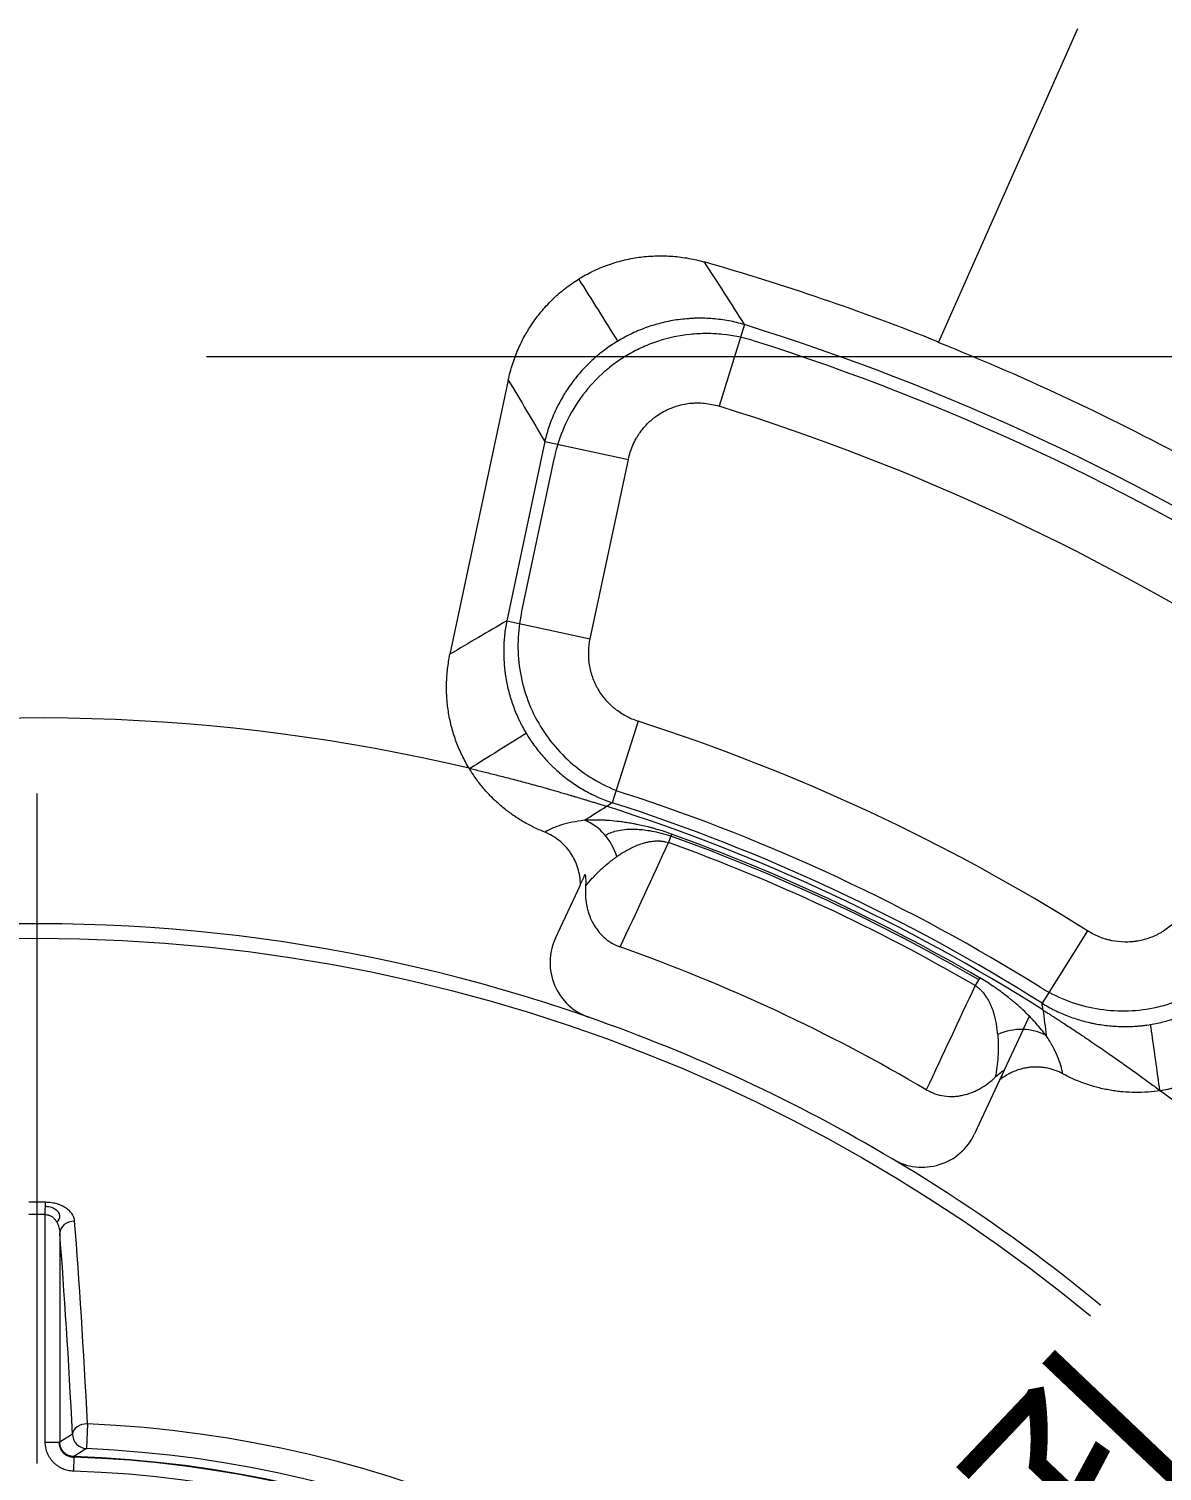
# Model space of a CAD drawing. Header units: millimetres. Extents: x 2234 to 3061, y 2092 to 2676.
# Drawn here: x 2734.41 to 2773.61, y 2354.46 to 2404.33 of the extents above; entities that cross this region are included whole.
import ezdxf

# ---------------------------------------------------------------- set-up
doc = ezdxf.new("R2010")
doc.units = ezdxf.units.MM
doc.linetypes.add('CENTER', pattern=[50.8, 31.75, -6.35, 6.35, -6.35])
for name, color, linetype, true_color in [('1', 7, 'Continuous', 0xffffff), ('20', 7, 'Continuous', 0xffffff), ('21', 7, 'Continuous', 0xffffff)]:
    doc.layers.add(name, color=color, linetype=linetype, true_color=true_color)
doc.layers.add('dim', color=82, linetype='Continuous', lineweight=9)
doc.styles.add('Capful-A', font='')
doc.styles.get('Capful-A').set_extended_font_data('Microsoft YaHei')
doc.dimstyles.new('Capful-A-2.5', dxfattribs={"dimscale": 2.5, "dimtxt": 2.5, "dimasz": 2.5, "dimexe": 1.5, "dimexo": 1, "dimgap": 1.5, "dimtad": 0, "dimdsep": 46, "dimtxsty": 'Capful-A', "dimcen": 0, "dimclrt": 2, "dimazin": 2, "dimtfac": 1, "dimtmove": 0, "dimatfit": 3, "dimfxl": 0, "dimtolj": 1, "dimtzin": 0, "dimarcsym": 0})

# ---------------------------------------------------------------- blocks, each defined once
blk = doc.blocks.new('*D39')
at = {"layer": 'Defpoints', "color": 0, "transparency": 16777216}
for p in [(2636.695, 2393.007), (2740.695, 2315.507), (2752.594, 2315.507)]:
    blk.add_point(p, dxfattribs=at)
at = {"layer": 'dim', "color": 0, "lineweight": -2, "transparency": 16777216}
blk.add_line((2741.945, 2315.507), (2752.594, 2315.507), dxfattribs=at)
at = {"layer": 'dim', "color": 2, "transparency": 16777216, "insert": (2761.586, 2315.507), "char_height": 6.25, "attachment_point": 5, "style": 'Capful-A', "bg_fill": 3, "box_fill_scale": 1.1, "bg_fill_color": 256, "bg_fill_true_color": 13158600, "bg_fill_transparency": 0}
blk.add_mtext('\\A1;77.5', dxfattribs=at)
blk = doc.blocks.new('*D40')
at = {"layer": 'Defpoints', "color": 0, "transparency": 16777216}
for p in [(2636.695, 2393.007), (2734.695, 2331.205), (2734.695, 2323.136)]:
    blk.add_point(p, dxfattribs=at)
at = {"layer": 'dim', "color": 0, "lineweight": -2, "transparency": 16777216}
blk.add_line((2734.695, 2324.385), (2734.695, 2331.205), dxfattribs=at)
at = {"layer": 'dim', "color": 2, "transparency": 16777216, "insert": (2734.695, 2336.901), "char_height": 6.25, "attachment_point": 5, "rotation": 90, "style": 'Capful-A', "bg_fill": 3, "box_fill_scale": 1.1, "bg_fill_color": 256, "bg_fill_true_color": 13158600, "bg_fill_transparency": 0}
blk.add_mtext('\\A1;98', dxfattribs=at)
blk = doc.blocks.new('*D45')
at = {"layer": 'Defpoints', "color": 0, "transparency": 16777216}
for p in [(2734.695, 2492.814), (2734.695, 2489.132), (2636.695, 2393.007)]:
    blk.add_point(p, dxfattribs=at)
at = {"layer": 'dim', "color": 0, "lineweight": -2, "transparency": 16777216}
blk.add_line((2734.695, 2490.382), (2734.695, 2492.814), dxfattribs=at)
at = {"layer": 'dim', "color": 2, "transparency": 16777216, "insert": (2734.695, 2498.51), "char_height": 6.25, "attachment_point": 5, "rotation": 90, "style": 'Capful-A', "bg_fill": 3, "box_fill_scale": 1.1, "bg_fill_color": 256, "bg_fill_true_color": 13158600, "bg_fill_transparency": 0}
blk.add_mtext('\\A1;98', dxfattribs=at)
blk = doc.blocks.new('*D46')
at = {"layer": 'Defpoints', "color": 0, "transparency": 16777216}
for p in [(2748.441, 2475.507), (2751.545, 2475.507), (2636.695, 2393.007)]:
    blk.add_point(p, dxfattribs=at)
at = {"layer": 'dim', "color": 0, "lineweight": -2, "transparency": 16777216}
blk.add_line((2749.69, 2475.507), (2751.545, 2475.507), dxfattribs=at)
at = {"layer": 'dim', "color": 2, "transparency": 16777216, "insert": (2760.564, 2475.507), "char_height": 6.25, "attachment_point": 5, "style": 'Capful-A', "bg_fill": 3, "box_fill_scale": 1.1, "bg_fill_color": 256, "bg_fill_true_color": 13158600, "bg_fill_transparency": 0}
blk.add_mtext('\\A1;82.5', dxfattribs=at)
blk = doc.blocks.new('*D47')
at = {"layer": 'Defpoints', "color": 0, "transparency": 16777216}
for p in [(2738.827, 2319.858), (2730.564, 2311.156)]:
    blk.add_point(p, dxfattribs=at)
at = {"layer": 'dim', "color": 0, "lineweight": -2, "transparency": 16777216}
for p, q in [((2745.713, 2327.109), (2742.27, 2323.484)), ((2730.564, 2311.156), (2738.827, 2319.858)), ((2727.121, 2307.531), (2723.678, 2303.905))]:
    blk.add_line(p, q, dxfattribs=at)
at = {"layer": 'dim', "color": 0, "transparency": 16777216}
for points in [[(2741.666, 2324.058), (2742.874, 2322.91), (2738.827, 2319.858)], [(2726.516, 2308.105), (2727.725, 2306.957), (2730.564, 2311.156)]]:
    blk.add_solid(points, dxfattribs=at)
at = {"layer": 'dim', "color": 2, "transparency": 16777216, "insert": (2760.708, 2342.9), "char_height": 6.25, "attachment_point": 5, "rotation": 46.4805, "style": 'Capful-A', "bg_fill": 3, "box_fill_scale": 1.1, "bg_fill_color": 256, "bg_fill_true_color": 13158600, "bg_fill_transparency": 0}
blk.add_mtext('\\A1;{\\fGulim|b0|i0|c129|p0;∅12}镶针孔', dxfattribs=at)

msp = doc.modelspace()

# ---------------------------------------------------------------- linework, layer by layer
at = {"layer": '1', "color": 1, "linetype": 'CENTER', "lineweight": 18, "ltscale": 1.52}
msp.add_line((2431.695, 2393.007), (2841.695, 2393.007), dxfattribs=at)
at = {"layer": '1', "color": 1, "linetype": 'CENTER', "lineweight": 18}
msp.add_line((2734.695, 2253.124), (2734.695, 2377.891), dxfattribs=at)
at = {"layer": '20', "color": 7, "linetype": 'Continuous', "lineweight": 18}
for p, q in [((2770.69, 2404.334), (2765.877, 2393.505)), ((2759.167, 2394.107), (2758.289, 2391.286)), ((2750.995, 2392.191), (2748.979, 2382.709)), ((2752.259, 2390.062), (2750.941, 2383.861)), ((2752.259, 2390.062), (2755.148, 2389.447)), ((2751.448, 2384.143), (2752.589, 2389.515)), ((2753.83, 2383.247), (2755.148, 2389.447)), ((2750.941, 2383.861), (2753.83, 2383.247)), ((2755.487, 2380.39), (2754.586, 2377.577)), ((2771.034, 2373.141), (2769.458, 2370.642))]:
    msp.add_line(p, q, dxfattribs=at)
for radius, start, end in [(84, 68.20946, 74.0477), (82.321, 57.29364, 72.70636), (81.884, 57.64158, 72.35556), (83.982, 61.38192, 68.20992), (79.367, 57.29364, 72.70636), (65, 76.70874, 169.22418), (68.133, 57.76831, 72.23169), (65.616, 58.07735, 71.92591), (65, 57.63679, 72.36321), (65.179, 57.76831, 72.23169), (65, 36.70874, 53.29126)]:
    msp.add_arc((2734.695, 2315.507), radius, start, end, dxfattribs=at)
for points, knots in [([(2750.995, 2392.191), (2751.034, 2392.374), (2751.081, 2392.553), (2751.194, 2392.905), (2751.259, 2393.078), (2751.406, 2393.416), (2751.488, 2393.582), (2751.602, 2393.785), (2751.625, 2393.825), (2751.673, 2393.906), (2751.697, 2393.946), (2751.772, 2394.064), (2751.823, 2394.141), (2751.983, 2394.368), (2752.211, 2394.659), (2752.468, 2394.924), (2752.671, 2395.114), (2752.74, 2395.175), (2752.848, 2395.265), (2752.884, 2395.295), (2752.957, 2395.353), (2752.994, 2395.382), (2753.179, 2395.522), (2753.486, 2395.729), (2753.812, 2395.902), (2754.063, 2396.02), (2754.148, 2396.057), (2754.277, 2396.109), (2754.32, 2396.126), (2754.407, 2396.159), (2754.451, 2396.175), (2754.672, 2396.251), (2754.85, 2396.303), (2755.21, 2396.387), (2755.573, 2396.452), (2755.943, 2396.48), (2756.176, 2396.486), (2756.223, 2396.486), (2756.316, 2396.486), (2756.456, 2396.484), (2756.595, 2396.477), (2756.872, 2396.455), (2757.24, 2396.408), (2757.602, 2396.324), (2757.782, 2396.272)], [0, 0, 0, 0, 0.0625, 0.0625, 0.125, 0.125, 0.1875, 0.1875, 0.203125, 0.203125, 0.21875, 0.21875, 0.25, 0.25, 0.3125, 0.375, 0.375, 0.40625, 0.40625, 0.421875, 0.421875, 0.4375, 0.4375, 0.5, 0.5625, 0.5625, 0.59375, 0.59375, 0.609375, 0.609375, 0.625, 0.625, 0.6875, 0.6875, 0.75, 0.8125, 0.8125, 0.828125, 0.828125, 0.84375, 0.875, 0.875, 0.9375, 1, 1, 1, 1]), ([(2759.167, 2394.107), (2758.987, 2394.16), (2758.805, 2394.203), (2758.44, 2394.27), (2758.256, 2394.294), (2757.886, 2394.324), (2757.699, 2394.33), (2757.465, 2394.325), (2757.418, 2394.324), (2757.324, 2394.319), (2757.277, 2394.316), (2757.137, 2394.306), (2757.044, 2394.297), (2756.766, 2394.263), (2756.399, 2394.199), (2756.041, 2394.098), (2755.775, 2394.008), (2755.687, 2393.975), (2755.555, 2393.923), (2755.512, 2393.905), (2755.425, 2393.869), (2755.382, 2393.85), (2755.169, 2393.752), (2754.838, 2393.58), (2754.526, 2393.376), (2754.3, 2393.211), (2754.189, 2393.125), (2754.08, 2393.035), (2754.009, 2392.974), (2753.973, 2392.943), (2753.798, 2392.785), (2753.666, 2392.653), (2753.416, 2392.377), (2753.298, 2392.233), (2753.133, 2392.008), (2753.053, 2391.893), (2752.977, 2391.775), (2752.927, 2391.695), (2752.903, 2391.655), (2752.783, 2391.453), (2752.697, 2391.287), (2752.541, 2390.949), (2752.472, 2390.776), (2752.352, 2390.424), (2752.301, 2390.244), (2752.259, 2390.062)], [0, 0, 0, 0, 0.0625, 0.0625, 0.125, 0.125, 0.1875, 0.1875, 0.203125, 0.203125, 0.21875, 0.21875, 0.25, 0.25, 0.3125, 0.375, 0.375, 0.40625, 0.40625, 0.421875, 0.421875, 0.4375, 0.4375, 0.5, 0.5625, 0.5625, 0.59375, 0.609375, 0.609375, 0.625, 0.625, 0.6875, 0.6875, 0.75, 0.75, 0.78125, 0.796875, 0.796875, 0.8125, 0.8125, 0.875, 0.875, 0.9375, 0.9375, 1, 1, 1, 1]), ([(2759.515, 2393.539), (2759.156, 2393.653), (2758.791, 2393.728), (2758.235, 2393.787), (2758.046, 2393.797), (2757.667, 2393.797), (2757.476, 2393.788), (2756.914, 2393.729), (2756.546, 2393.652), (2756.007, 2393.477), (2755.828, 2393.408), (2755.483, 2393.254), (2755.148, 2393.082), (2754.833, 2392.876), (2754.529, 2392.654), (2754.381, 2392.533), (2753.961, 2392.149), (2753.711, 2391.868), (2753.273, 2391.255), (2753.083, 2390.921), (2752.783, 2390.236), (2752.668, 2389.882), (2752.589, 2389.515)], [0, 0, 0, 0, 0.124032, 0.124032, 0.186721, 0.186721, 0.24941, 0.24941, 0.374789, 0.374789, 0.437478, 0.437478, 0.500167, 0.562856, 0.562856, 0.625546, 0.625546, 0.750924, 0.750924, 0.876302, 0.876302, 1, 1, 1, 1]), ([(2755.148, 2389.447), (2755.166, 2389.532), (2755.21, 2389.697), (2755.271, 2389.857), (2755.339, 2390.013), (2755.377, 2390.09), (2755.441, 2390.202), (2755.463, 2390.239), (2755.509, 2390.311), (2755.533, 2390.347), (2755.608, 2390.451), (2755.714, 2390.584), (2755.833, 2390.706), (2755.928, 2390.793), (2755.961, 2390.821), (2756.027, 2390.876), (2756.061, 2390.902), (2756.164, 2390.978), (2756.306, 2391.071), (2756.477, 2391.159), (2756.575, 2391.202), (2756.615, 2391.219), (2756.635, 2391.227), (2756.695, 2391.25), (2756.735, 2391.265), (2756.857, 2391.305), (2757.022, 2391.349), (2757.19, 2391.377), (2757.317, 2391.39), (2757.36, 2391.394), (2757.445, 2391.399), (2757.489, 2391.4), (2757.617, 2391.401), (2757.703, 2391.396), (2757.872, 2391.38), (2758.04, 2391.354), (2758.206, 2391.312), (2758.289, 2391.286)], [0, 0, 0, 0, 0.0625, 0.125, 0.125, 0.1875, 0.1875, 0.21875, 0.21875, 0.25, 0.25, 0.3125, 0.375, 0.375, 0.40625, 0.40625, 0.4375, 0.4375, 0.5, 0.5625, 0.578125, 0.578125, 0.59375, 0.59375, 0.625, 0.625, 0.6875, 0.75, 0.75, 0.78125, 0.78125, 0.8125, 0.8125, 0.875, 0.875, 0.9375, 1, 1, 1, 1]), ([(2750.941, 2383.861), (2750.908, 2383.698), (2750.884, 2383.534), (2750.85, 2383.207), (2750.83, 2382.879), (2750.84, 2382.55), (2750.858, 2382.303), (2750.866, 2382.22), (2750.881, 2382.097), (2750.887, 2382.055), (2750.899, 2381.973), (2750.905, 2381.932), (2750.939, 2381.727), (2751.008, 2381.404), (2751.154, 2380.933), (2751.279, 2380.627), (2751.367, 2380.439), (2751.385, 2380.401), (2751.422, 2380.327), (2751.44, 2380.289), (2751.498, 2380.179), (2751.538, 2380.106), (2751.663, 2379.891), (2751.841, 2379.613), (2752.043, 2379.353), (2752.257, 2379.102), (2752.369, 2378.981), (2752.518, 2378.835), (2752.548, 2378.806), (2752.609, 2378.749), (2752.701, 2378.665), (2752.795, 2378.584), (2752.987, 2378.428), (2753.25, 2378.231), (2753.531, 2378.058), (2753.748, 2377.938), (2753.821, 2377.9), (2753.933, 2377.844), (2753.97, 2377.826), (2754.045, 2377.791), (2754.083, 2377.774), (2754.273, 2377.69), (2754.428, 2377.63), (2754.586, 2377.577)], [0, 0, 0, 0, 0.0625, 0.0625, 0.125, 0.1875, 0.1875, 0.21875, 0.21875, 0.234375, 0.234375, 0.25, 0.25, 0.3125, 0.375, 0.4375, 0.4375, 0.453125, 0.453125, 0.46875, 0.46875, 0.5, 0.5, 0.5625, 0.625, 0.625, 0.6875, 0.6875, 0.703125, 0.703125, 0.71875, 0.75, 0.75, 0.8125, 0.875, 0.875, 0.90625, 0.90625, 0.921875, 0.921875, 0.9375, 0.9375, 1, 1, 1, 1]), ([(2751.448, 2384.143), (2751.38, 2383.821), (2751.341, 2383.497), (2751.322, 2382.844), (2751.342, 2382.511), (2751.444, 2381.854), (2751.524, 2381.535), (2751.742, 2380.913), (2751.881, 2380.608), (2752.212, 2380.034), (2752.402, 2379.766), (2752.83, 2379.264), (2753.071, 2379.03), (2753.585, 2378.615), (2753.859, 2378.433), (2754.437, 2378.119), (2754.74, 2377.988), (2755.052, 2377.885)], [0, 0, 0, 0, 0.123861, 0.123861, 0.249292, 0.249292, 0.374722, 0.374722, 0.500153, 0.500153, 0.625583, 0.625583, 0.751014, 0.751014, 0.876445, 0.876445, 1, 1, 1, 1]), ([(2755.487, 2380.39), (2755.415, 2380.414), (2755.344, 2380.44), (2755.239, 2380.485), (2755.204, 2380.5), (2755.135, 2380.533), (2755.102, 2380.55), (2754.935, 2380.639), (2754.81, 2380.722), (2754.663, 2380.84), (2754.634, 2380.864), (2754.577, 2380.914), (2754.549, 2380.94), (2754.467, 2381.019), (2754.415, 2381.074), (2754.268, 2381.245), (2754.181, 2381.367), (2754.086, 2381.531), (2754.068, 2381.564), (2754.041, 2381.614), (2754.033, 2381.631), (2754.016, 2381.666), (2754.008, 2381.683), (2753.968, 2381.769), (2753.94, 2381.839), (2753.865, 2382.051), (2753.828, 2382.197), (2753.799, 2382.384), (2753.794, 2382.422), (2753.786, 2382.497), (2753.783, 2382.535), (2753.776, 2382.648), (2753.775, 2382.723), (2753.781, 2382.948), (2753.799, 2383.098), (2753.83, 2383.247)], [0, 0, 0, 0, 0.0625, 0.0625, 0.09375, 0.09375, 0.125, 0.125, 0.25, 0.25, 0.28125, 0.28125, 0.3125, 0.3125, 0.375, 0.375, 0.5, 0.5, 0.53125, 0.53125, 0.546875, 0.546875, 0.5625, 0.5625, 0.625, 0.625, 0.75, 0.75, 0.78125, 0.78125, 0.8125, 0.8125, 0.875, 0.875, 1, 1, 1, 1]), ([(2749.639, 2378.766), (2749.55, 2378.912), (2749.388, 2379.211), (2749.255, 2379.523), (2749.166, 2379.762), (2749.124, 2379.883), (2749.087, 2380.006), (2749.063, 2380.088), (2749.051, 2380.13), (2748.996, 2380.337), (2748.96, 2380.504), (2748.904, 2380.84), (2748.865, 2381.177), (2748.856, 2381.517), (2748.862, 2381.773), (2748.866, 2381.859), (2748.878, 2382.03), (2748.886, 2382.116), (2748.916, 2382.372), (2748.944, 2382.541), (2748.979, 2382.709)], [0, 0, 0, 0, 0.125, 0.25, 0.25, 0.3125, 0.34375, 0.34375, 0.375, 0.375, 0.5, 0.5, 0.625, 0.75, 0.75, 0.8125, 0.8125, 0.875, 0.875, 1, 1, 1, 1]), ([(2749.639, 2378.766), (2749.77, 2378.735), (2749.905, 2378.703), (2750.181, 2378.636), (2750.323, 2378.601), (2750.544, 2378.546), (2750.618, 2378.527), (2750.77, 2378.488), (2750.847, 2378.468), (2751.084, 2378.407), (2751.247, 2378.365), (2751.505, 2378.296), (2751.593, 2378.272), (2751.774, 2378.223), (2751.867, 2378.198), (2752.059, 2378.145), (2752.158, 2378.118), (2752.313, 2378.074), (2752.365, 2378.059), (2752.473, 2378.029), (2752.528, 2378.013), (2752.64, 2377.981), (2752.697, 2377.965), (2752.815, 2377.93), (2752.876, 2377.913), (2753.001, 2377.876), (2753.065, 2377.857), (2753.166, 2377.828), (2753.2, 2377.817), (2753.27, 2377.797), (2753.305, 2377.786), (2753.414, 2377.754), (2753.489, 2377.731), (2753.607, 2377.695), (2753.648, 2377.683), (2753.731, 2377.657), (2753.773, 2377.644), (2753.86, 2377.618), (2753.904, 2377.604), (2753.973, 2377.583), (2753.996, 2377.576), (2754.043, 2377.561), (2754.067, 2377.553), (2754.14, 2377.531), (2754.189, 2377.515), (2754.288, 2377.484), (2754.338, 2377.468), (2754.389, 2377.452)], [0, 0, 0, 0, 0.125, 0.125, 0.25, 0.25, 0.3125, 0.3125, 0.375, 0.375, 0.5, 0.5, 0.5625, 0.5625, 0.625, 0.625, 0.6875, 0.6875, 0.71875, 0.71875, 0.75, 0.75, 0.78125, 0.78125, 0.8125, 0.8125, 0.84375, 0.84375, 0.859375, 0.859375, 0.875, 0.875, 0.90625, 0.90625, 0.921875, 0.921875, 0.9375, 0.9375, 0.953125, 0.953125, 0.960938, 0.960938, 0.96875, 0.96875, 0.984375, 0.984375, 1, 1, 1, 1]), ([(2774.287, 2373.708), (2774.24, 2373.648), (2774.191, 2373.59), (2774.113, 2373.507), (2774.086, 2373.48), (2774.031, 2373.427), (2774.004, 2373.401), (2773.862, 2373.276), (2773.741, 2373.187), (2773.58, 2373.089), (2773.547, 2373.071), (2773.481, 2373.035), (2773.447, 2373.017), (2773.344, 2372.968), (2773.275, 2372.938), (2773.063, 2372.859), (2772.918, 2372.82), (2772.732, 2372.787), (2772.695, 2372.782), (2772.638, 2372.774), (2772.619, 2372.772), (2772.582, 2372.768), (2772.563, 2372.767), (2772.468, 2372.759), (2772.393, 2372.757), (2772.168, 2372.76), (2772.018, 2372.776), (2771.832, 2372.813), (2771.795, 2372.822), (2771.722, 2372.84), (2771.685, 2372.85), (2771.577, 2372.883), (2771.506, 2372.907), (2771.297, 2372.991), (2771.163, 2373.06), (2771.034, 2373.141)], [0, 0, 0, 0, 0.0625, 0.0625, 0.09375, 0.09375, 0.125, 0.125, 0.25, 0.25, 0.28125, 0.28125, 0.3125, 0.3125, 0.375, 0.375, 0.5, 0.5, 0.53125, 0.53125, 0.546875, 0.546875, 0.5625, 0.5625, 0.625, 0.625, 0.75, 0.75, 0.78125, 0.78125, 0.8125, 0.8125, 0.875, 0.875, 1, 1, 1, 1]), ([(2769.391, 2371.2), (2769.672, 2371.026), (2769.963, 2370.879), (2770.572, 2370.638), (2770.891, 2370.544), (2771.543, 2370.416), (2771.871, 2370.382), (2772.529, 2370.375), (2772.864, 2370.402), (2773.516, 2370.518), (2773.833, 2370.605), (2774.451, 2370.837), (2774.753, 2370.984), (2775.318, 2371.326), (2775.583, 2371.522), (2776.074, 2371.957), (2776.3, 2372.197), (2776.503, 2372.455)], [0, 0, 0, 0, 0.124028, 0.124028, 0.249464, 0.249464, 0.3749, 0.3749, 0.500336, 0.500336, 0.625772, 0.625772, 0.751208, 0.751208, 0.876644, 0.876644, 1, 1, 1, 1]), ([(2769.458, 2370.642), (2769.6, 2370.555), (2769.745, 2370.476), (2770.04, 2370.33), (2770.341, 2370.198), (2770.653, 2370.094), (2770.892, 2370.026), (2770.972, 2370.005), (2771.093, 2369.976), (2771.134, 2369.967), (2771.215, 2369.949), (2771.256, 2369.941), (2771.46, 2369.902), (2771.787, 2369.856), (2772.279, 2369.829), (2772.61, 2369.841), (2772.816, 2369.858), (2772.858, 2369.862), (2772.941, 2369.871), (2772.982, 2369.876), (2773.106, 2369.892), (2773.188, 2369.904), (2773.433, 2369.947), (2773.755, 2370.018), (2774.069, 2370.117), (2774.379, 2370.231), (2774.532, 2370.295), (2774.72, 2370.384), (2774.757, 2370.402), (2774.832, 2370.439), (2774.942, 2370.496), (2775.051, 2370.557), (2775.264, 2370.683), (2775.54, 2370.862), (2775.798, 2371.066), (2775.986, 2371.228), (2776.047, 2371.283), (2776.138, 2371.369), (2776.168, 2371.397), (2776.227, 2371.456), (2776.256, 2371.486), (2776.401, 2371.635), (2776.511, 2371.759), (2776.615, 2371.889)], [0, 0, 0, 0, 0.0625, 0.0625, 0.125, 0.1875, 0.1875, 0.21875, 0.21875, 0.234375, 0.234375, 0.25, 0.25, 0.3125, 0.375, 0.4375, 0.4375, 0.453125, 0.453125, 0.46875, 0.46875, 0.5, 0.5, 0.5625, 0.625, 0.625, 0.6875, 0.6875, 0.703125, 0.703125, 0.71875, 0.75, 0.75, 0.8125, 0.875, 0.875, 0.90625, 0.90625, 0.921875, 0.921875, 0.9375, 0.9375, 1, 1, 1, 1]), ([(2769.489, 2370.411), (2769.535, 2370.382), (2769.58, 2370.353), (2769.668, 2370.297), (2769.712, 2370.269), (2769.765, 2370.235), (2769.776, 2370.228), (2769.797, 2370.214), (2769.808, 2370.207), (2769.84, 2370.187), (2769.86, 2370.174), (2769.921, 2370.134), (2769.961, 2370.109), (2770.038, 2370.059), (2770.075, 2370.035), (2770.13, 2369.999), (2770.148, 2369.987), (2770.184, 2369.964), (2770.202, 2369.952), (2770.289, 2369.895), (2770.355, 2369.852), (2770.481, 2369.769), (2770.541, 2369.73), (2770.657, 2369.653), (2770.713, 2369.616), (2770.821, 2369.543), (2770.874, 2369.508), (2770.977, 2369.439), (2771.027, 2369.406), (2771.172, 2369.307), (2771.264, 2369.245), (2771.44, 2369.124), (2771.525, 2369.066), (2771.688, 2368.954), (2771.767, 2368.899), (2771.92, 2368.793), (2771.994, 2368.741), (2772.211, 2368.588), (2772.348, 2368.491), (2772.612, 2368.303), (2772.738, 2368.212), (2772.983, 2368.034), (2773.101, 2367.948), (2773.33, 2367.779), (2773.441, 2367.697), (2773.549, 2367.617)], [0, 0, 0, 0, 0.015625, 0.015625, 0.03125, 0.03125, 0.035156, 0.035156, 0.039062, 0.039062, 0.046875, 0.046875, 0.0625, 0.0625, 0.078125, 0.078125, 0.085937, 0.085937, 0.09375, 0.09375, 0.125, 0.125, 0.15625, 0.15625, 0.1875, 0.1875, 0.21875, 0.21875, 0.25, 0.25, 0.3125, 0.3125, 0.375, 0.375, 0.4375, 0.4375, 0.5, 0.5, 0.625, 0.625, 0.75, 0.75, 0.875, 0.875, 1, 1, 1, 1]), ([(2773.201, 2369.907), (2773.29, 2369.3), (2773.377, 2368.691), (2773.481, 2367.932), (2773.501, 2367.785), (2773.521, 2367.638)], [0, 0, 0, 0, 0.806731, 0.806731, 1, 1, 1, 1]), ([(2776.993, 2369.646), (2776.887, 2369.51), (2776.664, 2369.251), (2776.298, 2368.897), (2776.033, 2368.684), (2775.825, 2368.534), (2775.755, 2368.485), (2775.647, 2368.414), (2775.611, 2368.391), (2775.538, 2368.345), (2775.501, 2368.323), (2775.317, 2368.214), (2775.016, 2368.055), (2774.702, 2367.926), (2774.382, 2367.811), (2774.219, 2367.761), (2774.011, 2367.708), (2773.969, 2367.698), (2773.885, 2367.679), (2773.759, 2367.652), (2773.633, 2367.63), (2773.549, 2367.617)], [0, 0, 0, 0, 0.125, 0.25, 0.375, 0.375, 0.4375, 0.4375, 0.46875, 0.46875, 0.5, 0.5, 0.625, 0.75, 0.75, 0.875, 0.875, 0.90625, 0.90625, 0.9375, 1, 1, 1, 1])]:
    msp.add_open_spline(points, degree=3, knots=knots, dxfattribs=at)
for points in [[(2759.167, 2394.107), (2758.706, 2394.836), (2758.244, 2395.558), (2757.782, 2396.272)], [(2754.783, 2393.537), (2754.336, 2394.26), (2753.886, 2394.976), (2753.435, 2395.686)], [(2765.877, 2393.505), (2765.875, 2393.5), (2765.872, 2393.494), (2765.87, 2393.489)], [(2750.995, 2392.191), (2751.418, 2391.488), (2751.839, 2390.778), (2752.259, 2390.062)], [(2750.941, 2383.861), (2750.288, 2383.482), (2749.634, 2383.099), (2748.979, 2382.709)], [(2751.616, 2379.972), (2750.97, 2379.573), (2750.322, 2379.169), (2749.673, 2378.758)], [(2754.389, 2377.452), (2754.455, 2377.494), (2754.52, 2377.535), (2754.586, 2377.577)], [(2769.489, 2370.411), (2769.479, 2370.488), (2769.468, 2370.565), (2769.458, 2370.642)]]:
    msp.add_open_spline(points, degree=3, dxfattribs=at)
at = {"layer": '21', "color": 7, "linetype": 'Continuous', "lineweight": 18}
for p, q in [((2756.646, 2376.489), (2756.541, 2376.196)), ((2752.626, 2372.89), (2753.489, 2374.741)), ((2767.301, 2371.521), (2767.144, 2371.252)), ((2768.809, 2369.734), (2769.022, 2370.192)), ((2768.809, 2369.734), (2767.99, 2367.979)), ((2767.99, 2367.979), (2767.127, 2366.128)), ((2734.98, 2363.337), (2734.982, 2363.759)), ((2734.98, 2355.466), (2734.98, 2363.337)), ((2735.482, 2362.693), (2735.482, 2355.466)), ((2736.441, 2356.1), (2736.404, 2355.243)), ((2734.98, 2355.466), (2735.482, 2355.466)), ((2735.968, 2354.965), (2735.952, 2354.463))]:
    msp.add_line(p, q, dxfattribs=at)
msp.add_circle((2734.695, 2315.507), 57.383, dxfattribs=at)
msp.add_circle((2734.695, 2315.507), 57.383, dxfattribs=at)
for centre, radius, start, end in [((2734.695, 2315.507), 65, 76.70874, 169.22418), ((2734.695, 2315.507), 65, 57.63679, 72.36321), ((2734.695, 2315.507), 64.739, 59.79667, 70.20333), ((2734.695, 2315.507), 64.813, 59.79667, 70.20333), ((2734.695, 2315.507), 64.501, 59.79667, 70.20333), ((2734.695, 2315.507), 57.886, 70.75015, 168.68839), ((2754.439, 2372.045), 2, 155, 250.7501), ((2734.695, 2315.507), 60.54, 59.46426, 70.53574), ((2734.695, 2315.507), 57.886, 59.24985, 70.75015), ((2734.695, 2315.507), 65, 36.70874, 53.29126), ((2765.315, 2366.973), 2, 239.2499, 335), ((2734.695, 2315.507), 57.886, 30.75015, 59.24985), ((2734.695, 2315.507), 48.253, 89.6591, 90.3409), ((2734.695, 2315.507), 48.253, 89.6591, 90.3409), ((2734.695, 2315.507), 47.83, 89.6591, 90.3409), ((2734.695, 2315.507), 40.63, 2.4619, 87.5381), ((2734.695, 2315.507), 39.478, 1.8478, 88.1522), ((2734.695, 2315.507), 39.461, 1.8478, 88.1522), ((2734.695, 2315.507), 39.772, 2.4619, 87.5381), ((2734.695, 2315.507), 38.976, 1.8478, 88.1522)]:
    msp.add_arc(centre, radius, start, end, dxfattribs=at)
for centre, major_axis, ratio, start_param, end_param in [((2753.055, 2375.088), (-0.12, 1.996), 0.893672, 4.975521, 5.885825), ((2768.535, 2367.87), (1.606, 1.192), 0.893672, 0.39736, 1.307664), ((2735.983, 2362.693), (-0.501, -0.039), 0.828413, 4.625403, 6.189611), ((2734.318, 2315.507), (0, 57.384), 0.052336, 5.498176, 5.69069), ((2733.819, 2315.507), (0, -56.882), 0.052336, 2.356584, 2.549097), ((2736.425, 2355.744), (-0.502, -0.026), 0.706413, 4.644968, 6.209176), ((2781.078, 2315.507), (-70.362, 0), 0.745659, 5.409161, 5.417376), ((2736.425, 2355.744), (-0.266, 0.426), 0.998098, 1.013808, 2.539893)]:
    msp.add_ellipse(centre, major_axis=major_axis, ratio=ratio, start_param=start_param, end_param=end_param, dxfattribs=at)
for points, knots in [([(2749.639, 2378.766), (2749.77, 2378.735), (2749.905, 2378.703), (2750.181, 2378.636), (2750.323, 2378.601), (2750.544, 2378.546), (2750.618, 2378.527), (2750.77, 2378.488), (2750.847, 2378.468), (2751.084, 2378.407), (2751.247, 2378.365), (2751.505, 2378.296), (2751.593, 2378.272), (2751.774, 2378.223), (2751.867, 2378.198), (2752.059, 2378.145), (2752.158, 2378.118), (2752.313, 2378.074), (2752.365, 2378.059), (2752.473, 2378.029), (2752.528, 2378.013), (2752.64, 2377.981), (2752.697, 2377.965), (2752.815, 2377.93), (2752.876, 2377.913), (2753.001, 2377.876), (2753.065, 2377.857), (2753.166, 2377.828), (2753.2, 2377.817), (2753.27, 2377.797), (2753.305, 2377.786), (2753.414, 2377.754), (2753.489, 2377.731), (2753.607, 2377.695), (2753.648, 2377.683), (2753.731, 2377.657), (2753.773, 2377.644), (2753.86, 2377.618), (2753.904, 2377.604), (2753.973, 2377.583), (2753.996, 2377.576), (2754.043, 2377.561), (2754.067, 2377.553), (2754.14, 2377.531), (2754.189, 2377.515), (2754.288, 2377.484), (2754.338, 2377.468), (2754.389, 2377.452)], [0, 0, 0, 0, 0.125, 0.125, 0.25, 0.25, 0.3125, 0.3125, 0.375, 0.375, 0.5, 0.5, 0.5625, 0.5625, 0.625, 0.625, 0.6875, 0.6875, 0.71875, 0.71875, 0.75, 0.75, 0.78125, 0.78125, 0.8125, 0.8125, 0.84375, 0.84375, 0.859375, 0.859375, 0.875, 0.875, 0.90625, 0.90625, 0.921875, 0.921875, 0.9375, 0.9375, 0.953125, 0.953125, 0.960937, 0.960937, 0.96875, 0.96875, 0.984375, 0.984375, 1, 1, 1, 1]), ([(2752.254, 2376.558), (2752.12, 2376.612), (2751.856, 2376.73), (2751.602, 2376.868), (2751.353, 2377.017), (2751.231, 2377.097), (2751.082, 2377.203), (2751.053, 2377.224), (2750.994, 2377.268), (2750.907, 2377.334), (2750.822, 2377.403), (2750.656, 2377.543), (2750.442, 2377.738), (2750.147, 2378.055), (2749.967, 2378.283), (2749.838, 2378.461), (2749.797, 2378.521), (2749.716, 2378.643), (2749.677, 2378.704), (2749.639, 2378.766)], [0, 0, 0, 0, 0.125, 0.25, 0.25, 0.375, 0.375, 0.40625, 0.40625, 0.4375, 0.5, 0.5, 0.625, 0.75, 0.875, 0.875, 0.9375, 0.9375, 1, 1, 1, 1]), ([(2753.635, 2376.97), (2753.478, 2376.949), (2753.335, 2376.926), (2753.07, 2376.871), (2752.948, 2376.84), (2752.722, 2376.772), (2752.618, 2376.734), (2752.425, 2376.651), (2752.336, 2376.606), (2752.254, 2376.558)], [0, 0, 0, 0, 0.25, 0.25, 0.5, 0.5, 0.75, 0.75, 1, 1, 1, 1]), ([(2756.646, 2376.489), (2756.559, 2376.521), (2756.474, 2376.55), (2756.303, 2376.605), (2756.219, 2376.631), (2756.093, 2376.667), (2756.051, 2376.679), (2755.969, 2376.701), (2755.928, 2376.712), (2755.809, 2376.743), (2755.731, 2376.762), (2755.579, 2376.796), (2755.505, 2376.812), (2755.415, 2376.83), (2755.397, 2376.833), (2755.361, 2376.84), (2755.309, 2376.85), (2755.257, 2376.859), (2755.155, 2376.877), (2755.089, 2376.887), (2754.962, 2376.906), (2754.9, 2376.914), (2754.718, 2376.936), (2754.604, 2376.948), (2754.466, 2376.958), (2754.439, 2376.96), (2754.386, 2376.964), (2754.359, 2376.966), (2754.281, 2376.97), (2754.23, 2376.972), (2754.081, 2376.977), (2753.987, 2376.978), (2753.805, 2376.977), (2753.719, 2376.974), (2753.635, 2376.97)], [0, 0, 0, 0, 0.0625, 0.0625, 0.125, 0.125, 0.15625, 0.15625, 0.1875, 0.1875, 0.25, 0.25, 0.3125, 0.3125, 0.328125, 0.328125, 0.34375, 0.375, 0.375, 0.4375, 0.4375, 0.5, 0.5, 0.625, 0.625, 0.65625, 0.65625, 0.6875, 0.6875, 0.75, 0.75, 0.875, 0.875, 1, 1, 1, 1]), ([(2753.489, 2374.741), (2753.489, 2374.839), (2753.475, 2375.032), (2753.432, 2375.221), (2753.389, 2375.361), (2753.373, 2375.407), (2753.337, 2375.498), (2753.318, 2375.543), (2753.255, 2375.674), (2753.207, 2375.757), (2753.125, 2375.878), (2753.097, 2375.917), (2753.051, 2375.975), (2753.035, 2375.994), (2753.003, 2376.031), (2752.987, 2376.049), (2752.905, 2376.138), (2752.834, 2376.204), (2752.721, 2376.294), (2752.682, 2376.323), (2752.601, 2376.379), (2752.56, 2376.405), (2752.433, 2376.479), (2752.345, 2376.522), (2752.254, 2376.558)], [0, 0, 0, 0, 0.125, 0.25, 0.25, 0.3125, 0.3125, 0.375, 0.375, 0.5, 0.5, 0.5625, 0.5625, 0.59375, 0.59375, 0.625, 0.625, 0.75, 0.75, 0.8125, 0.8125, 0.875, 0.875, 1, 1, 1, 1]), ([(2754.355, 2376.441), (2754.371, 2376.453), (2754.387, 2376.464), (2754.504, 2376.535), (2754.634, 2376.584), (2754.89, 2376.636), (2754.986, 2376.649), (2755.204, 2376.663), (2755.326, 2376.665), (2755.538, 2376.653), (2755.613, 2376.647), (2755.777, 2376.628), (2755.866, 2376.615), (2756.06, 2376.579), (2756.167, 2376.555), (2756.388, 2376.497), (2756.504, 2376.462), (2756.621, 2376.42)], [0, 0, 0, 0, 0.055834, 0.055834, 0.371964, 0.371964, 0.530029, 0.530029, 0.688094, 0.688094, 0.767126, 0.767126, 0.846158, 0.846158, 0.925191, 0.925191, 1, 1, 1, 1]), ([(2754.747, 2375.71), (2754.797, 2375.746), (2754.848, 2375.781), (2754.953, 2375.849), (2755.007, 2375.882), (2755.12, 2375.947), (2755.178, 2375.978), (2755.27, 2376.024), (2755.301, 2376.039), (2755.364, 2376.068), (2755.397, 2376.082), (2755.496, 2376.123), (2755.566, 2376.148), (2755.678, 2376.182), (2755.716, 2376.193), (2755.776, 2376.208), (2755.797, 2376.213), (2755.838, 2376.221), (2755.86, 2376.226), (2755.925, 2376.237), (2755.97, 2376.244), (2756.042, 2376.25), (2756.067, 2376.252), (2756.117, 2376.254), (2756.143, 2376.255), (2756.184, 2376.255), (2756.198, 2376.254), (2756.226, 2376.253), (2756.24, 2376.252), (2756.284, 2376.249), (2756.315, 2376.246), (2756.361, 2376.239), (2756.377, 2376.237), (2756.409, 2376.231), (2756.426, 2376.227), (2756.474, 2376.216), (2756.507, 2376.207), (2756.541, 2376.196)], [0, 0, 0, 0, 0.125, 0.125, 0.25, 0.25, 0.375, 0.375, 0.4375, 0.4375, 0.5, 0.5, 0.625, 0.625, 0.6875, 0.6875, 0.71875, 0.71875, 0.75, 0.75, 0.8125, 0.8125, 0.84375, 0.84375, 0.875, 0.875, 0.890625, 0.890625, 0.90625, 0.90625, 0.9375, 0.9375, 0.953125, 0.953125, 0.96875, 0.96875, 1, 1, 1, 1]), ([(2753.668, 2374.693), (2753.742, 2374.784), (2753.819, 2374.874), (2753.981, 2375.05), (2754.065, 2375.137), (2754.243, 2375.306), (2754.336, 2375.39), (2754.533, 2375.552), (2754.637, 2375.632), (2754.747, 2375.71)], [0, 0, 0, 0, 0.25, 0.25, 0.5, 0.5, 0.75, 0.75, 1, 1, 1, 1]), ([(2753.668, 2374.693), (2753.664, 2374.639), (2753.661, 2374.584), (2753.66, 2374.475), (2753.661, 2374.421), (2753.67, 2374.258), (2753.682, 2374.151), (2753.712, 2373.991), (2753.724, 2373.938), (2753.745, 2373.858), (2753.752, 2373.832), (2753.768, 2373.78), (2753.776, 2373.754), (2753.82, 2373.625), (2753.863, 2373.526), (2753.926, 2373.406), (2753.94, 2373.382), (2753.967, 2373.335), (2753.981, 2373.312), (2754.026, 2373.243), (2754.057, 2373.198), (2754.156, 2373.07), (2754.23, 2372.99), (2754.332, 2372.899), (2754.352, 2372.882), (2754.395, 2372.847), (2754.417, 2372.83), (2754.482, 2372.782), (2754.527, 2372.752), (2754.667, 2372.67), (2754.765, 2372.623), (2754.868, 2372.587)], [0, 0, 0, 0, 0.0625, 0.0625, 0.125, 0.125, 0.25, 0.25, 0.3125, 0.3125, 0.34375, 0.34375, 0.375, 0.375, 0.5, 0.5, 0.53125, 0.53125, 0.5625, 0.5625, 0.625, 0.625, 0.75, 0.75, 0.78125, 0.78125, 0.8125, 0.8125, 0.875, 0.875, 1, 1, 1, 1]), ([(2769.604, 2369.524), (2769.554, 2369.59), (2769.5, 2369.658), (2769.384, 2369.798), (2769.323, 2369.87), (2769.223, 2369.981), (2769.172, 2370.037), (2769.117, 2370.095), (2769.08, 2370.133), (2769.061, 2370.153), (2768.965, 2370.251), (2768.882, 2370.332), (2768.749, 2370.456), (2768.702, 2370.499), (2768.606, 2370.584), (2768.556, 2370.628), (2768.477, 2370.695), (2768.437, 2370.728), (2768.395, 2370.762), (2768.367, 2370.785), (2768.352, 2370.797), (2768.281, 2370.854), (2768.221, 2370.901), (2768.097, 2370.995), (2768.033, 2371.042), (2767.933, 2371.114), (2767.898, 2371.139), (2767.828, 2371.187), (2767.792, 2371.212), (2767.684, 2371.285), (2767.61, 2371.333), (2767.458, 2371.428), (2767.38, 2371.475), (2767.301, 2371.521)], [0, 0, 0, 0, 0.125, 0.125, 0.25, 0.25, 0.3125, 0.34375, 0.34375, 0.375, 0.375, 0.5, 0.5, 0.5625, 0.5625, 0.625, 0.625, 0.65625, 0.671875, 0.671875, 0.6875, 0.6875, 0.75, 0.75, 0.8125, 0.8125, 0.84375, 0.84375, 0.875, 0.875, 0.9375, 0.9375, 1, 1, 1, 1]), ([(2767.925, 2369.566), (2767.92, 2369.626), (2767.914, 2369.688), (2767.898, 2369.812), (2767.889, 2369.875), (2767.866, 2370.003), (2767.853, 2370.068), (2767.829, 2370.167), (2767.82, 2370.201), (2767.801, 2370.268), (2767.791, 2370.302), (2767.759, 2370.405), (2767.733, 2370.474), (2767.688, 2370.582), (2767.671, 2370.618), (2767.644, 2370.674), (2767.635, 2370.692), (2767.615, 2370.73), (2767.604, 2370.749), (2767.571, 2370.807), (2767.547, 2370.845), (2767.506, 2370.905), (2767.491, 2370.925), (2767.461, 2370.965), (2767.444, 2370.985), (2767.418, 2371.016), (2767.409, 2371.026), (2767.39, 2371.047), (2767.38, 2371.058), (2767.349, 2371.089), (2767.328, 2371.111), (2767.292, 2371.142), (2767.28, 2371.152), (2767.255, 2371.173), (2767.242, 2371.184), (2767.202, 2371.214), (2767.174, 2371.233), (2767.144, 2371.252)], [0, 0, 0, 0, 0.125, 0.125, 0.25, 0.25, 0.375, 0.375, 0.4375, 0.4375, 0.5, 0.5, 0.625, 0.625, 0.6875, 0.6875, 0.71875, 0.71875, 0.75, 0.75, 0.8125, 0.8125, 0.84375, 0.84375, 0.875, 0.875, 0.890625, 0.890625, 0.90625, 0.90625, 0.9375, 0.9375, 0.953125, 0.953125, 0.96875, 0.96875, 1, 1, 1, 1]), ([(2769.489, 2370.411), (2769.535, 2370.382), (2769.58, 2370.353), (2769.668, 2370.297), (2769.712, 2370.269), (2769.765, 2370.235), (2769.776, 2370.228), (2769.797, 2370.214), (2769.808, 2370.207), (2769.84, 2370.187), (2769.86, 2370.174), (2769.921, 2370.134), (2769.961, 2370.109), (2770.038, 2370.059), (2770.075, 2370.035), (2770.13, 2369.999), (2770.148, 2369.987), (2770.184, 2369.964), (2770.202, 2369.952), (2770.289, 2369.895), (2770.355, 2369.852), (2770.481, 2369.769), (2770.541, 2369.73), (2770.657, 2369.653), (2770.713, 2369.616), (2770.821, 2369.543), (2770.874, 2369.508), (2770.977, 2369.439), (2771.027, 2369.406), (2771.172, 2369.307), (2771.264, 2369.245), (2771.44, 2369.124), (2771.525, 2369.066), (2771.688, 2368.954), (2771.767, 2368.899), (2771.92, 2368.793), (2771.994, 2368.741), (2772.211, 2368.588), (2772.348, 2368.491), (2772.612, 2368.303), (2772.738, 2368.212), (2772.983, 2368.034), (2773.101, 2367.948), (2773.33, 2367.779), (2773.441, 2367.697), (2773.549, 2367.617)], [0, 0, 0, 0, 0.015625, 0.015625, 0.03125, 0.03125, 0.035156, 0.035156, 0.039062, 0.039062, 0.046875, 0.046875, 0.0625, 0.0625, 0.078125, 0.078125, 0.085937, 0.085937, 0.09375, 0.09375, 0.125, 0.125, 0.15625, 0.15625, 0.1875, 0.1875, 0.21875, 0.21875, 0.25, 0.25, 0.3125, 0.3125, 0.375, 0.375, 0.4375, 0.4375, 0.5, 0.5, 0.625, 0.625, 0.75, 0.75, 0.875, 0.875, 1, 1, 1, 1]), ([(2767.925, 2369.566), (2767.935, 2369.431), (2767.941, 2369.3), (2767.943, 2369.045), (2767.939, 2368.92), (2767.923, 2368.675), (2767.912, 2368.554), (2767.88, 2368.317), (2767.861, 2368.2), (2767.839, 2368.085)], [0, 0, 0, 0, 0.25, 0.25, 0.5, 0.5, 0.75, 0.75, 1, 1, 1, 1]), ([(2770.176, 2368.201), (2770.16, 2368.295), (2770.137, 2368.392), (2770.077, 2368.593), (2770.039, 2368.697), (2769.946, 2368.914), (2769.892, 2369.027), (2769.763, 2369.265), (2769.689, 2369.39), (2769.604, 2369.524)], [0, 0, 0, 0, 0.25, 0.25, 0.5, 0.5, 0.75, 0.75, 1, 1, 1, 1]), ([(2770.176, 2368.201), (2770.09, 2368.247), (2769.912, 2368.326), (2769.726, 2368.378), (2769.606, 2368.402), (2769.582, 2368.407), (2769.534, 2368.415), (2769.51, 2368.418), (2769.437, 2368.427), (2769.389, 2368.431), (2769.244, 2368.439), (2769.147, 2368.436), (2769.002, 2368.422), (2768.954, 2368.415), (2768.882, 2368.402), (2768.858, 2368.398), (2768.81, 2368.387), (2768.786, 2368.382), (2768.669, 2368.352), (2768.577, 2368.321), (2768.443, 2368.264), (2768.399, 2368.244), (2768.334, 2368.21), (2768.313, 2368.199), (2768.27, 2368.175), (2768.249, 2368.163), (2768.145, 2368.099), (2768.065, 2368.042), (2767.99, 2367.979)], [0, 0, 0, 0, 0.125, 0.25, 0.25, 0.28125, 0.28125, 0.3125, 0.3125, 0.375, 0.375, 0.5, 0.5, 0.5625, 0.5625, 0.59375, 0.59375, 0.625, 0.625, 0.75, 0.75, 0.8125, 0.8125, 0.84375, 0.84375, 0.875, 0.875, 1, 1, 1, 1]), ([(2765.454, 2367.651), (2765.549, 2367.595), (2765.648, 2367.549), (2765.856, 2367.477), (2765.962, 2367.451), (2766.175, 2367.421), (2766.284, 2367.416), (2766.421, 2367.421), (2766.448, 2367.423), (2766.503, 2367.428), (2766.53, 2367.431), (2766.611, 2367.441), (2766.664, 2367.451), (2766.823, 2367.485), (2766.927, 2367.517), (2767.054, 2367.566), (2767.08, 2367.577), (2767.13, 2367.598), (2767.155, 2367.609), (2767.228, 2367.644), (2767.276, 2367.669), (2767.417, 2367.749), (2767.506, 2367.808), (2767.678, 2367.938), (2767.76, 2368.008), (2767.839, 2368.085)], [0, 0, 0, 0, 0.125, 0.125, 0.25, 0.25, 0.375, 0.375, 0.40625, 0.40625, 0.4375, 0.4375, 0.5, 0.5, 0.625, 0.625, 0.65625, 0.65625, 0.6875, 0.6875, 0.75, 0.75, 0.875, 0.875, 1, 1, 1, 1]), ([(2773.549, 2367.617), (2773.406, 2367.595), (2773.118, 2367.563), (2772.685, 2367.549), (2772.395, 2367.564), (2772.177, 2367.584), (2772.104, 2367.592), (2771.959, 2367.611), (2771.887, 2367.622), (2771.672, 2367.659), (2771.39, 2367.72), (2770.975, 2367.845), (2770.704, 2367.951), (2770.537, 2368.024), (2770.504, 2368.039), (2770.437, 2368.07), (2770.404, 2368.085), (2770.306, 2368.133), (2770.24, 2368.166), (2770.176, 2368.201)], [0, 0, 0, 0, 0.125, 0.25, 0.375, 0.375, 0.4375, 0.4375, 0.5, 0.5, 0.625, 0.75, 0.875, 0.875, 0.90625, 0.90625, 0.9375, 0.9375, 1, 1, 1, 1]), ([(2735.378, 2363.07), (2735.396, 2363.086), (2735.412, 2363.102), (2735.483, 2363.193), (2735.497, 2363.276), (2735.453, 2363.395), (2735.427, 2363.432), (2735.353, 2363.502), (2735.306, 2363.533), (2735.19, 2363.582), (2735.122, 2363.599), (2735.028, 2363.609), (2735.005, 2363.61), (2734.981, 2363.61)], [0, 0, 0, 0, 0.07853, 0.07853, 0.425023, 0.425023, 0.59827, 0.59827, 0.771517, 0.771517, 0.944763, 0.944763, 1, 1, 1, 1]), ([(2735.995, 2363.11), (2735.992, 2363.15), (2735.984, 2363.189), (2735.967, 2363.238), (2735.963, 2363.247), (2735.955, 2363.267), (2735.951, 2363.276), (2735.937, 2363.305), (2735.927, 2363.324), (2735.892, 2363.379), (2735.863, 2363.415), (2735.812, 2363.467), (2735.794, 2363.484), (2735.755, 2363.517), (2735.734, 2363.533), (2735.667, 2363.58), (2735.618, 2363.608), (2735.538, 2363.646), (2735.51, 2363.658), (2735.466, 2363.675), (2735.451, 2363.68), (2735.42, 2363.691), (2735.405, 2363.696), (2735.327, 2363.719), (2735.262, 2363.733), (2735.159, 2363.748), (2735.124, 2363.752), (2735.054, 2363.758), (2735.018, 2363.759), (2734.982, 2363.759)], [0, 0, 0, 0, 0.125, 0.125, 0.15625, 0.15625, 0.1875, 0.1875, 0.25, 0.25, 0.375, 0.375, 0.4375, 0.4375, 0.5, 0.5, 0.625, 0.625, 0.6875, 0.6875, 0.71875, 0.71875, 0.75, 0.75, 0.875, 0.875, 0.9375, 0.9375, 1, 1, 1, 1]), ([(2734.98, 2363.337), (2735.002, 2363.337), (2735.023, 2363.334), (2735.055, 2363.329), (2735.065, 2363.326), (2735.085, 2363.321), (2735.095, 2363.318), (2735.125, 2363.307), (2735.144, 2363.299), (2735.171, 2363.285), (2735.179, 2363.28), (2735.197, 2363.269), (2735.205, 2363.263), (2735.229, 2363.246), (2735.244, 2363.234), (2735.273, 2363.208), (2735.286, 2363.195), (2735.311, 2363.167), (2735.323, 2363.153), (2735.345, 2363.123), (2735.355, 2363.108), (2735.375, 2363.077), (2735.384, 2363.061), (2735.4, 2363.03), (2735.408, 2363.014), (2735.429, 2362.965), (2735.44, 2362.932), (2735.459, 2362.865), (2735.466, 2362.831), (2735.477, 2362.762), (2735.48, 2362.728), (2735.482, 2362.693)], [0, 0, 0, 0, 0.0625, 0.0625, 0.09375, 0.09375, 0.125, 0.125, 0.1875, 0.1875, 0.21875, 0.21875, 0.25, 0.25, 0.3125, 0.3125, 0.375, 0.375, 0.4375, 0.4375, 0.5, 0.5, 0.5625, 0.5625, 0.625, 0.625, 0.75, 0.75, 0.875, 0.875, 1, 1, 1, 1]), ([(2735.952, 2354.463), (2735.92, 2354.464), (2735.887, 2354.467), (2735.824, 2354.475), (2735.761, 2354.486), (2735.699, 2354.503), (2735.653, 2354.519), (2735.638, 2354.524), (2735.608, 2354.536), (2735.593, 2354.542), (2735.519, 2354.574), (2735.463, 2354.606), (2735.384, 2354.661), (2735.359, 2354.68), (2735.309, 2354.722), (2735.286, 2354.744), (2735.24, 2354.791), (2735.219, 2354.815), (2735.179, 2354.866), (2735.16, 2354.892), (2735.125, 2354.946), (2735.108, 2354.974), (2735.078, 2355.032), (2735.065, 2355.061), (2735.029, 2355.15), (2735.011, 2355.211), (2734.995, 2355.291), (2734.992, 2355.307), (2734.988, 2355.339), (2734.982, 2355.386), (2734.98, 2355.434), (2734.98, 2355.466)], [0, 0, 0, 0, 0.0625, 0.0625, 0.125, 0.1875, 0.1875, 0.21875, 0.21875, 0.25, 0.25, 0.375, 0.375, 0.4375, 0.4375, 0.5, 0.5, 0.5625, 0.5625, 0.625, 0.625, 0.6875, 0.6875, 0.75, 0.75, 0.875, 0.875, 0.90625, 0.90625, 0.9375, 1, 1, 1, 1]), ([(2735.457, 2355.465), (2735.453, 2355.33), (2735.505, 2355.197), (2735.693, 2355.003), (2735.829, 2354.946), (2735.967, 2354.949)], [0, 0, 0, 0, 0.494189, 0.494189, 1, 1, 1, 1]), ([(2735.968, 2354.965), (2735.936, 2354.966), (2735.904, 2354.97), (2735.857, 2354.981), (2735.842, 2354.985), (2735.811, 2354.995), (2735.796, 2355.001), (2735.751, 2355.02), (2735.724, 2355.036), (2735.684, 2355.063), (2735.671, 2355.073), (2735.646, 2355.094), (2735.635, 2355.105), (2735.612, 2355.128), (2735.601, 2355.14), (2735.581, 2355.166), (2735.571, 2355.179), (2735.554, 2355.206), (2735.546, 2355.22), (2735.531, 2355.249), (2735.524, 2355.263), (2735.506, 2355.308), (2735.497, 2355.339), (2735.488, 2355.386), (2735.485, 2355.402), (2735.482, 2355.434), (2735.482, 2355.45), (2735.482, 2355.466)], [0, 0, 0, 0, 0.125, 0.125, 0.1875, 0.1875, 0.25, 0.25, 0.375, 0.375, 0.4375, 0.4375, 0.5, 0.5, 0.5625, 0.5625, 0.625, 0.625, 0.6875, 0.6875, 0.75, 0.75, 0.875, 0.875, 0.9375, 0.9375, 1, 1, 1, 1])]:
    msp.add_open_spline(points, degree=3, knots=knots, dxfattribs=at)
for points in [[(2749.673, 2378.758), (2749.666, 2378.754), (2749.659, 2378.749), (2749.652, 2378.745)], [(2753.635, 2376.97), (2753.887, 2377.132), (2754.138, 2377.292), (2754.389, 2377.452)], [(2754.868, 2372.587), (2755.426, 2373.79), (2755.983, 2374.993), (2756.541, 2376.196)], [(2753.489, 2374.741), (2753.545, 2374.861), (2753.601, 2374.98), (2753.656, 2375.098)], [(2753.656, 2375.098), (2753.665, 2375.03), (2753.676, 2374.896), (2753.673, 2374.76), (2753.668, 2374.693)], [(2767.144, 2371.252), (2766.581, 2370.052), (2766.018, 2368.851), (2765.454, 2367.651)], [(2769.489, 2370.411), (2769.528, 2370.116), (2769.566, 2369.82), (2769.604, 2369.524)], [(2767.839, 2368.085), (2767.887, 2368.132), (2767.989, 2368.221), (2768.099, 2368.299), (2768.157, 2368.336)], [(2768.157, 2368.336), (2768.102, 2368.218), (2768.046, 2368.099), (2767.99, 2367.979)], [(2773.521, 2367.638), (2773.522, 2367.629), (2773.523, 2367.621), (2773.524, 2367.613)], [(2736.404, 2355.243), (2736.258, 2355.151), (2736.113, 2355.058), (2735.968, 2354.965)]]:
    msp.add_open_spline(points, degree=3, dxfattribs=at)

# ---------------------------------------------------------------- next in the draw order: dimensions: what is measured, and where the dimension line sits
at = {"layer": 'dim'}
dim = msp.add_ordinate_dim(feature_location=(2740.695, 2315.507), offset=(11.899, 0), dtype=0, origin=(2636.695, 2393.007), dimstyle='Capful-A-2.5', override={"dimasz": 2, "dimexe": 0.49975, "dimexo": 0.49975, "dimgap": 0.49975}, dxfattribs=at)
dim.commit()
dim.dimension.update_dxf_attribs({"geometry": '*D39', "text_midpoint": (2761.586, 2315.507)})

# ---------------------------------------------------------------- next in the draw order: dimensions: what is measured, and where the dimension line sits
dim = msp.add_ordinate_dim(feature_location=(2734.695, 2323.136), offset=(0, 8.07), dtype=1, origin=(2636.695, 2393.007), dimstyle='Capful-A-2.5', override={"dimasz": 2, "dimexe": 0.49975, "dimexo": 0.49975, "dimgap": 0.49975}, dxfattribs=at)
dim.commit()
dim.dimension.update_dxf_attribs({"geometry": '*D40', "text_midpoint": (2734.695, 2336.901)})

# ---------------------------------------------------------------- next in the draw order: dimensions: what is measured, and where the dimension line sits
dim = msp.add_ordinate_dim(feature_location=(2734.695, 2489.132), offset=(0, 3.682), dtype=1, origin=(2636.695, 2393.007), dimstyle='Capful-A-2.5', override={"dimasz": 2, "dimexe": 0.49975, "dimexo": 0.49975, "dimgap": 0.49975}, dxfattribs=at)
dim.commit()
dim.dimension.update_dxf_attribs({"geometry": '*D45', "text_midpoint": (2734.695, 2498.51)})
dim = msp.add_diameter_dim_2p(p1=(2730.564, 2311.156), p2=(2738.827, 2319.858), text='{\\fGulim|b0|i0|c129|p0;<>}镶针孔', dimstyle='Capful-A-2.5', override={"dimasz": 2, "dimexe": 0.49975, "dimexo": 0.49975, "dimgap": 0.49975}, dxfattribs=at)
dim.commit()
dim.dimension.update_dxf_attribs({"geometry": '*D47', "text_midpoint": (2760.708, 2342.9)})

# ---------------------------------------------------------------- next in the draw order: dimensions: what is measured, and where the dimension line sits
dim = msp.add_ordinate_dim(feature_location=(2748.441, 2475.507), offset=(3.104, 0), dtype=0, origin=(2636.695, 2393.007), dimstyle='Capful-A-2.5', override={"dimasz": 2, "dimexe": 0.49975, "dimexo": 0.49975, "dimgap": 0.49975}, dxfattribs=at)
dim.commit()
dim.dimension.update_dxf_attribs({"geometry": '*D46', "text_midpoint": (2760.564, 2475.507)})

doc.saveas('drawing.dxf')
